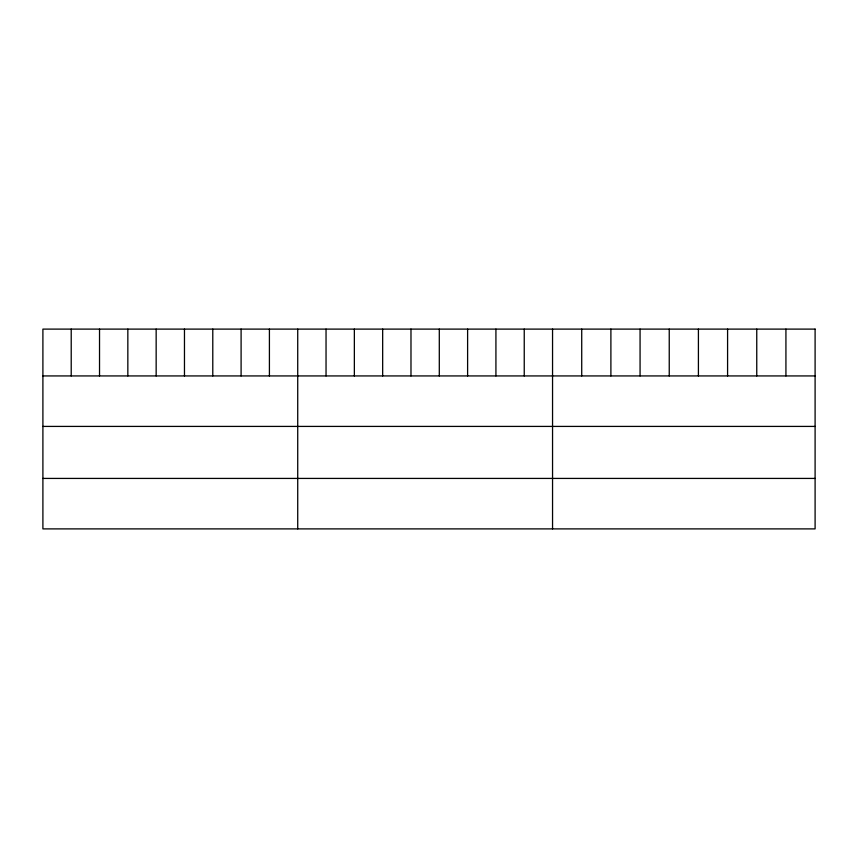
<?xml version="1.0" encoding="UTF-8"?>
<svg xmlns="http://www.w3.org/2000/svg" width="858" height="858" viewBox="0 0 858 858"><rect width="100%" height="100%" fill="white"/><g stroke="black" fill="none" stroke-linecap="round" stroke-linejoin="round"><path stroke-width="1.29" d="M42.9 375.933L815.1 375.933M42.9 426.415L815.1 426.415M42.9 478.421L815.1 478.421M785.928 329.107L785.928 375.933M756.756 329.107L756.756 375.933M727.584 329.107L727.584 375.933M698.412 329.107L698.412 375.933M669.24 329.107L669.24 375.933M640.068 329.107L640.068 375.933M610.896 329.107L610.896 375.933M581.724 329.107L581.724 375.933M552.552 329.107L552.552 528.893M524.238 329.107L524.238 375.933M495.924 329.107L495.924 375.933M467.61 329.107L467.61 375.933M439.296 329.107L439.296 375.933M410.982 329.107L410.982 375.933M382.668 329.107L382.668 375.933M354.354 329.107L354.354 375.933M326.04 329.107L326.04 375.933M297.726 329.107L297.726 528.893M269.412 329.107L269.412 375.933M241.098 329.107L241.098 375.933M212.784 329.107L212.784 375.933M184.47 329.107L184.47 375.933M156.156 329.107L156.156 375.933M127.842 329.107L127.842 375.933M99.528 329.107L99.528 375.933M71.214 329.107L71.214 375.933M815.1 329.107L42.9 329.107L42.9 528.893L815.1 528.893L815.1 329.107"/></g></svg>
